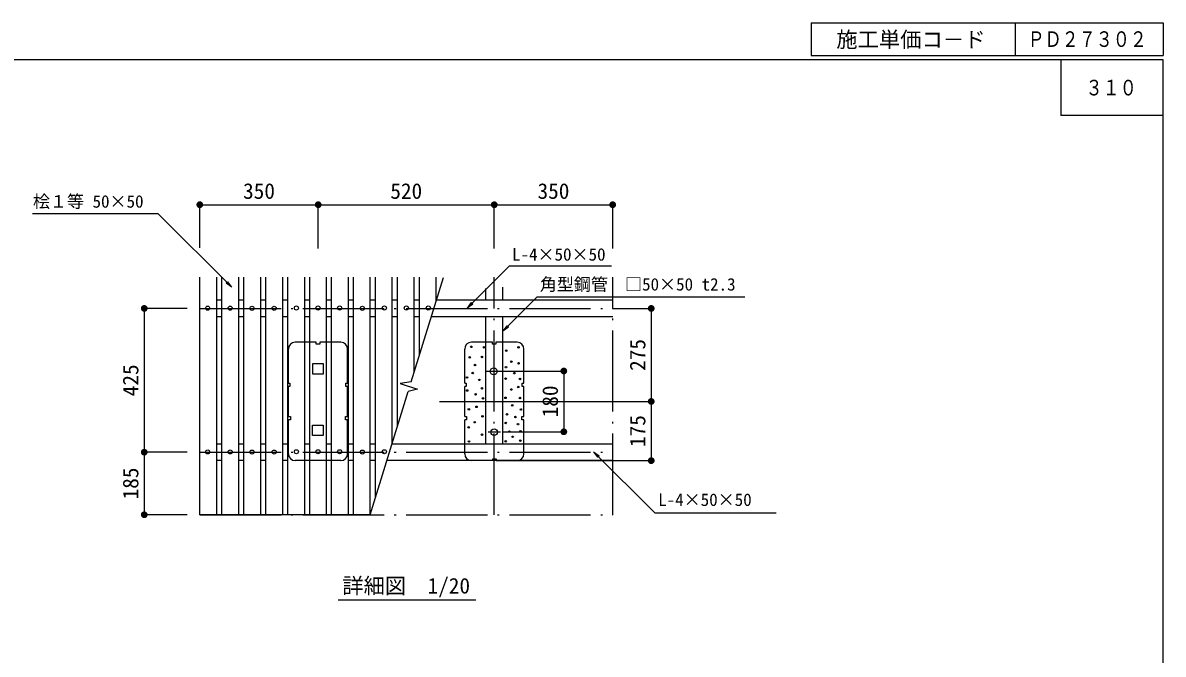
# Model space of a CAD drawing. Units: millimetres at full size, sheet at 1:20. Extents: x 123 to 5600, y 2142 to 5875.
# Drawn here: x 2229 to 5600, y 4009 to 5875 of the extents above; entities that cross this region are included whole.
import ezdxf
from ezdxf.enums import TextEntityAlignment as Align

# ---------------------------------------------------------------- set-up
doc = ezdxf.new("R2010")
doc.units = ezdxf.units.MM
doc.header["$LTSCALE"] = 20
doc.linetypes.add('LONG_DASHED_DOTTED', pattern=[15.25, 12, -1.5, 0.25, -1.5])
for name, color, linetype, lineweight in [('_0-0_', 7, 'Continuous', 25), ('ハッチ', 4, 'Continuous', 25), ('寸法', 3, 'Continuous', 25), ('本体', 7, 'Continuous', 25)]:
    doc.layers.add(name, color=color, linetype=linetype, lineweight=lineweight)
doc.styles.add('ＭＳ ゴシック', font='')
doc.styles.get('ＭＳ ゴシック').set_extended_font_data('MS Gothic')

# ---------------------------------------------------------------- blocks, each defined once
blk = doc.blocks.new('filled_dot')
at = {"color": 0, "linetype": 'Continuous', "lineweight": -2, "const_width": 1.25}
blk.add_lwpolyline([(-0.625, 0, 1), (0.625, 0, 1)], format="xyb", close=True, dxfattribs=at)

msp = doc.modelspace()

# ---------------------------------------------------------------- hatches: boundary and pattern name
at = {"layer": '寸法'}
for points in [[(2846.13, 5093.35), (2829.74, 5105.26), (2834.22, 5109.74)], [(3542.24, 5031.86), (3554.14, 5048.24), (3558.62, 5043.76)], [(3647.52, 4963.42), (3659.42, 4979.8), (3663.9, 4975.32)], [(3915.93, 4607.1), (3932.31, 4595.2), (3927.83, 4590.72)]]:
    msp.add_hatch(color=256, dxfattribs=at).paths.add_polyline_path(points)

# ---------------------------------------------------------------- linework, layer by layer
at = {"layer": '_0-0_'}
for p, q in [((4559.46, 5875.22), (5599.68, 5875.22)), ((4559.46, 5875.22), (4559.46, 5778.46)), ((5161.86, 5875.22), (5161.86, 5778.46)), ((5599.68, 5875.22), (5599.68, 5778.46)), ((4559.46, 5778.46), (5599.68, 5778.46)), ((5296.99, 5765.49), (5296.99, 5601.49)), ((5599.68, 5601.49), (5296.99, 5601.49))]:
    msp.add_line(p, q, dxfattribs=at)
at = {"layer": '_0-0_', "color": 6}
msp.add_lwpolyline([(5599.68, 5765.49), (123.43, 5765.49), (123.43, 2141.86), (5599.68, 2141.86)], close=True, dxfattribs=at)
at = {"layer": 'ハッチ'}
for centre in [(3549.91, 4886.12), (3554.16, 4917.3), (3585.69, 4887.37), (3592.43, 4915.88), (3657.63, 4905.93), (3693.95, 4915.86), (3565.5, 4863.44), (3656.78, 4857.19), (3672.69, 4873.35), (3694.06, 4868.72), (3541.41, 4826.59), (3558.62, 4839.68), (3578.26, 4819.51), (3655.78, 4823.33), (3681.2, 4839.33), (3698.17, 4822.17), (3542.17, 4788.22), (3585.68, 4794.59), (3672.69, 4791.14), (3693.01, 4798.25), (3566.92, 4776.99), (3588.86, 4764.88), (3655.53, 4766.48), (3698.17, 4765.94), (3547.03, 4732.44), (3569.76, 4739.95), (3659.75, 4717.92), (3675.36, 4744.19), (3700.93, 4731.91), (3564.45, 4694.33), (3587.42, 4711.85), (3656.25, 4692.2), (3684.91, 4709.71), (3692.48, 4688.63), (3546.69, 4679.15), (3585.88, 4657.54), (3667.13, 4666.73), (3676.42, 4651.36), (3699.76, 4667.8), (3547.39, 4637.55), (3656.18, 4637.89), (3699.3, 4639.88)]:
    msp.add_circle(centre, 2.23, dxfattribs=at)
at = {"layer": '寸法'}
for p, q in [((2751.81, 5337.4), (3101.81, 5337.4)), ((2751.81, 5209.52), (2751.81, 5337.4)), ((3101.81, 5207.68), (3101.81, 5337.4)), ((3101.81, 5337.4), (3622.27, 5337.4)), ((3101.81, 5207.68), (3101.81, 5337.4)), ((3622.27, 5207.68), (3622.27, 5337.4)), ((3622.27, 5337.4), (3972.27, 5337.4)), ((3622.27, 5207.68), (3622.27, 5337.4)), ((3972.27, 5207.68), (3972.27, 5337.4)), ((2587.58, 5030.77), (2587.58, 4605.77)), ((2714.82, 5030.77), (2587.58, 5030.77)), ((3972.27, 5030.77), (4086.27, 5030.77)), ((4086.27, 5030.77), (4086.27, 4755.77)), ((3645.58, 4845.77), (3827.83, 4845.77)), ((3827.83, 4845.77), (3827.83, 4666.09)), ((3647.27, 4755.77), (4086.27, 4755.77)), ((3709.36, 4755.77), (4086.27, 4755.77)), ((4086.27, 4755.77), (4086.27, 4580.77)), ((3647.27, 4666.09), (3827.83, 4666.09)), ((2714.82, 4605.77), (2587.58, 4605.77)), ((2587.58, 4605.77), (2587.58, 4420.77)), ((2714.82, 4605.77), (2587.58, 4605.77)), ((3627.75, 4580.77), (4086.27, 4580.77)), ((2714.82, 4420.77), (2587.58, 4420.77)), ((3161.07, 4169.27), (3567.29, 4169.27))]:
    msp.add_line(p, q, dxfattribs=at)
for points in [[(2846.13, 5093.35), (2628.58, 5310.9), (2257.64, 5310.9)], [(3542.24, 5031.86), (3667.05, 5156.67), (3968.99, 5156.67)], [(3647.52, 4963.42), (3748.68, 5064.58), (4363.15, 5064.58)], [(3915.93, 4607.1), (4096.95, 4426.08), (4455.26, 4426.08)]]:
    msp.add_lwpolyline(points, dxfattribs=at)
at = {"layer": '寸法', "lineweight": 13}
for points in [[(2846.13, 5093.35), (2829.74, 5105.26), (2834.22, 5109.74)], [(3542.24, 5031.86), (3554.14, 5048.24), (3558.62, 5043.76)], [(3647.52, 4963.42), (3659.42, 4979.8), (3663.9, 4975.32)], [(3915.93, 4607.1), (3932.31, 4595.2), (3927.83, 4590.72)]]:
    msp.add_lwpolyline(points, close=True, dxfattribs=at)
at = {"layer": '本体'}
for p, q in [((2751.81, 4420.77), (2751.81, 5123.35)), ((2801.81, 4420.77), (2801.81, 5123.35)), ((2816.81, 4420.77), (2816.81, 5123.35)), ((2866.81, 4420.77), (2866.81, 5123.35)), ((2881.81, 4420.77), (2881.81, 5123.35)), ((2931.81, 4420.77), (2931.81, 5123.35)), ((2946.81, 4420.77), (2946.81, 5123.35)), ((2996.81, 4420.77), (2996.81, 5123.35)), ((3011.81, 4420.77), (3011.81, 5123.35)), ((3061.81, 4420.77), (3061.81, 5123.35)), ((3076.81, 4420.77), (3076.81, 5123.35)), ((3125.87, 4420.94), (3125.87, 5123.35)), ((3140.87, 4420.94), (3140.87, 5123.35)), ((3190.87, 4420.94), (3190.87, 5123.35)), ((3205.87, 4420.94), (3205.87, 5123.51)), ((3255.87, 4420.94), (3255.87, 5123.51)), ((3270.87, 4469.7), (3270.87, 5123.35)), ((3320.87, 4633.01), (3320.87, 5123.35)), ((3335.87, 4681.02), (3335.87, 5123.35)), ((3376.7, 4813.51), (3472.55, 5122.36)), ((3385.87, 4849.77), (3385.87, 5123.35)), ((3400.87, 4891.39), (3400.87, 5123.35)), ((3450.87, 5052.5), (3450.87, 5123.35)), ((3647.27, 5055.77), (3647.27, 5093.57)), ((3597.27, 5055.77), (3597.27, 5089.95)), ((2801.81, 5055.77), (2816.81, 5055.77)), ((2866.81, 5055.77), (2881.81, 5055.77)), ((2931.81, 5055.77), (2946.81, 5055.77)), ((2996.81, 5055.77), (3011.81, 5055.77)), ((3061.81, 5055.77), (3076.81, 5055.77)), ((3125.87, 5055.77), (3140.87, 5055.77)), ((3190.87, 5055.77), (3205.87, 5055.77)), ((3255.87, 5055.77), (3270.87, 5055.77)), ((3320.87, 5055.77), (3335.87, 5055.77)), ((3385.87, 5055.77), (3400.87, 5055.77)), ((3451.89, 5055.77), (3972.27, 5055.77)), ((2816.81, 5005.77), (2801.81, 5005.77)), ((2881.81, 5005.77), (2866.81, 5005.77)), ((2946.81, 5005.77), (2931.81, 5005.77)), ((3011.81, 5005.77), (2996.81, 5005.77)), ((3076.81, 5005.77), (3061.81, 5005.77)), ((3061.81, 4420.77), (3061.81, 4999.89)), ((3140.87, 5005.77), (3125.87, 5005.77)), ((3205.87, 5005.77), (3190.87, 5005.77)), ((3270.87, 5005.77), (3255.87, 5005.77)), ((3335.87, 5005.77), (3320.87, 5005.77)), ((3400.87, 5005.77), (3385.87, 5005.77)), ((3385.87, 4843.05), (3385.87, 5000.05)), ((3972.27, 5005.77), (3436.37, 5005.77)), ((3597.27, 4680.28), (3597.27, 5005.77)), ((3647.27, 4666.09), (3647.27, 5005.77)), ((3096.12, 4930.77), (3033.68, 4930.77)), ((3096.12, 4925.36), (3096.12, 4930.77)), ((3106.12, 4925.36), (3096.12, 4925.36)), ((3106.12, 4930.77), (3106.12, 4925.36)), ((3168.68, 4930.77), (3106.12, 4930.77)), ((3617.2, 4930.77), (3554.77, 4930.77)), ((3617.2, 4925.36), (3617.2, 4930.77)), ((3627.2, 4925.36), (3617.2, 4925.36)), ((3689.77, 4930.77), (3627.2, 4930.77)), ((3627.2, 4930.77), (3627.2, 4925.36)), ((3013.68, 4810.28), (3013.68, 4910.77)), ((3188.68, 4810.28), (3188.68, 4910.77)), ((3534.77, 4810.28), (3534.77, 4910.77)), ((3709.77, 4810.28), (3709.77, 4910.77)), ((3085.68, 4868.08), (3116.93, 4868.08)), ((3085.68, 4836.83), (3085.68, 4868.08)), ((3116.93, 4868.08), (3116.93, 4836.83)), ((3116.93, 4836.83), (3085.68, 4836.83)), ((3597.11, 4845.77), (3645.58, 4845.77)), ((3013.68, 4810.28), (3018.34, 4810.28)), ((3018.34, 4800.28), (3013.68, 4800.28)), ((3013.68, 4711.53), (3013.68, 4800.28)), ((3018.34, 4810.28), (3018.34, 4800.28)), ((3183.34, 4800.28), (3183.34, 4810.28)), ((3183.34, 4810.28), (3188.68, 4810.28)), ((3188.68, 4800.28), (3183.34, 4800.28)), ((3188.68, 4710.98), (3188.68, 4800.28)), ((3376.7, 4813.51), (3343.69, 4809.11)), ((3343.69, 4809.11), (3394.87, 4792.05)), ((3394.87, 4792.05), (3367.96, 4785.32)), ((3534.77, 4810.28), (3539.42, 4810.28)), ((3534.77, 4711.53), (3534.77, 4800.28)), ((3539.42, 4800.28), (3534.77, 4800.28)), ((3539.42, 4810.28), (3539.42, 4800.28)), ((3597.27, 4710.98), (3597.27, 4800.83)), ((3647.27, 4710.98), (3647.27, 4800.83)), ((3704.42, 4810.28), (3709.77, 4810.28)), ((3704.42, 4800.28), (3704.42, 4810.28)), ((3709.77, 4800.28), (3704.42, 4800.28)), ((3709.77, 4710.98), (3709.77, 4800.28)), ((3255.87, 4420.94), (3367.96, 4785.32)), ((3013.68, 4711.53), (3019.44, 4711.53)), ((3019.44, 4701.53), (3013.68, 4701.53)), ((3013.68, 4600.77), (3013.68, 4701.53)), ((3019.44, 4711.53), (3019.44, 4701.53)), ((3085.38, 4686.09), (3116.63, 4686.09)), ((3085.38, 4654.84), (3085.38, 4686.09)), ((3116.63, 4686.09), (3116.63, 4654.84)), ((3182.79, 4700.98), (3182.79, 4710.98)), ((3182.79, 4710.98), (3188.68, 4710.98)), ((3188.68, 4700.98), (3182.79, 4700.98)), ((3188.68, 4600.77), (3188.68, 4700.98)), ((3534.77, 4711.53), (3540.52, 4711.53)), ((3534.77, 4600.77), (3534.77, 4701.53)), ((3540.52, 4701.53), (3534.77, 4701.53)), ((3540.52, 4711.53), (3540.52, 4701.53)), ((3597.27, 4631.12), (3597.27, 4700.98)), ((3647.27, 4631.12), (3647.27, 4700.98)), ((3703.88, 4710.98), (3709.77, 4710.98)), ((3703.88, 4700.98), (3703.88, 4710.98)), ((3709.77, 4700.98), (3703.88, 4700.98)), ((3709.77, 4600.77), (3709.77, 4700.98)), ((3116.63, 4654.84), (3085.38, 4654.84)), ((3603.77, 4665.77), (3640.31, 4665.77)), ((2803.38, 4630.77), (2816.19, 4630.77)), ((2867.19, 4630.77), (2880.86, 4630.77)), ((2932.38, 4630.77), (2946.05, 4630.77)), ((2997.04, 4630.77), (3012.29, 4630.77)), ((3061.71, 4630.77), (3076.95, 4630.77)), ((3126.37, 4630.77), (3141.09, 4630.77)), ((3190.87, 4630.77), (3205.87, 4630.77)), ((3255.87, 4630.77), (3270.87, 4630.77)), ((3320.3, 4630.77), (3669.45, 4630.77)), ((3627.75, 4630.77), (3972.27, 4630.77)), ((3617.75, 4580.77), (3617.75, 4585.9)), ((3617.75, 4585.9), (3627.75, 4585.9)), ((3627.75, 4585.9), (3627.75, 4580.77)), ((2816.19, 4580.77), (2803.38, 4580.77)), ((2881.38, 4580.77), (2866.66, 4580.77)), ((2946.57, 4580.77), (2932.38, 4580.77)), ((3011.76, 4580.77), (2997.04, 4580.77)), ((3168.68, 4580.77), (3033.68, 4580.77)), ((3076.43, 4580.77), (3062.23, 4580.77)), ((3140.56, 4580.77), (3125.84, 4580.77)), ((3205.87, 4580.77), (3190.87, 4580.77)), ((3270.87, 4580.77), (3255.7, 4580.77)), ((3972.27, 4580.77), (3304.88, 4580.77)), ((3879.29, 4580.77), (3627.75, 4580.77)), ((3255.87, 4420.94), (2751.81, 4420.77))]:
    msp.add_line(p, q, dxfattribs=at)
at = {"layer": '本体', "color": 4, "linetype": 'LONG_DASHED_DOTTED'}
for p, q in [((3622.04, 4420.77), (3622.04, 5123.35)), ((3972.27, 4420.77), (3972.27, 5123.35)), ((2751.81, 5030.77), (3972.27, 5030.77)), ((3460.07, 4755.77), (3768.53, 4755.77)), ((2751.81, 4605.77), (3972.27, 4605.77)), ((2751.81, 4420.77), (3972.27, 4420.77))]:
    msp.add_line(p, q, dxfattribs=at)
at = {"layer": '本体'}
for centre, radius in [((2775.08, 5031.48), 6), ((2841.54, 5031.48), 6), ((2905.92, 5031.1), 6), ((2971.62, 5031.1), 6), ((3037.31, 5032.03), 6), ((3101.15, 5032.03), 6), ((3165, 5032.03), 6), ((3232.54, 5031.1), 6), ((3297.31, 5032.03), 6), ((3362.31, 5032.03), 6), ((3427.31, 5032.03), 6), ((3620.63, 4844.79), 10), ((3622.04, 4664.86), 10), ((2775.08, 4606.48), 6), ((2841.54, 4606.48), 6), ((2905.92, 4606.1), 6), ((2971.62, 4606.1), 6), ((3037.31, 4607.03), 6), ((3101.15, 4607.03), 6), ((3165, 4607.03), 6), ((3232.54, 4606.1), 6), ((3297.31, 4607.03), 6)]:
    msp.add_circle(centre, radius, dxfattribs=at)
for centre, start, end in [((3033.68, 4910.77), 90, 180), ((3168.68, 4910.77), 0, 90), ((3554.77, 4910.77), 90, 180), ((3689.77, 4910.77), 0, 90), ((3033.68, 4600.77), 180, 270), ((3168.68, 4600.77), 270, 360), ((3554.77, 4600.77), 180, 270), ((3689.77, 4600.77), 270, 360)]:
    msp.add_arc(centre, 20, start, end, dxfattribs=at)

# ---------------------------------------------------------------- block references
at = {"layer": '寸法', "xscale": 8, "yscale": 8}
for p in [(2751.81, 5337.4), (3101.81, 5337.4), (3622.27, 5337.4)]:
    msp.add_blockref('filled_dot', p, dxfattribs=at)
for p, rotation in [((3101.81, 5337.4), 180), ((3622.27, 5337.4), 180), ((3972.27, 5337.4), 180), ((2587.58, 5030.77), 270), ((4086.27, 5030.77), 270), ((3827.83, 4845.77), 270), ((4086.27, 4755.77), 90), ((4086.27, 4755.77), 270), ((3827.83, 4666.09), 90), ((2587.58, 4605.77), 90), ((2587.58, 4605.77), 270), ((4086.27, 4580.77), 90), ((2587.58, 4420.77), 90)]:
    msp.add_blockref('filled_dot', p, dxfattribs=dict(at, rotation=rotation))

# ---------------------------------------------------------------- texts
at = {"layer": '_0-0_', "style": 'ＭＳ ゴシック'}
msp.add_text('施工単価コ－ド', height=46.19, dxfattribs=at).set_placement((4853.75, 5825.83), align=Align.MIDDLE_CENTER)
at = {"layer": '_0-0_', "style": 'ＭＳ ゴシック', "width": 0.8}
for s, p in [('ＰＤ２７３０２', (5375.24, 5826.98)), ('３１０', (5445.96, 5683.63))]:
    msp.add_text(s, height=46.19, dxfattribs=at).set_placement(p, align=Align.MIDDLE_CENTER)
at = {"layer": '寸法', "style": 'ＭＳ ゴシック'}
for s, p in [('350', (2926.81, 5340.9)), ('520', (3362.04, 5340.9)), ('350', (3797.26, 5340.9))]:
    msp.add_text(s, height=46.19, dxfattribs=at).set_placement(p, align=Align.BOTTOM_CENTER)
for s, height, p in [('桧１等 50×50', 36.95, (2258.37, 5317.59)), ('L-4×50×50', 36.95, (3674.74, 5160.97)), ('角型鋼管\u3000□50×50 t2.3', 36.95, (3756.78, 5072.48)), ('L-4×50×50', 36.95, (4106.75, 4435.67)), ('詳細図\u30001/20', 46.19, (3173.01, 4173.96))]:
    msp.add_text(s, height=height, dxfattribs=at).set_placement(p, align=Align.BOTTOM_LEFT)
for s, p in [('275', (4082.77, 4893.27)), ('425', (2584.08, 4818.27)), ('180', (3824.33, 4755.93)), ('175', (4082.77, 4668.27)), ('185', (2584.08, 4513.27))]:
    msp.add_text(s, height=46.19, rotation=90, dxfattribs=at).set_placement(p, align=Align.BOTTOM_CENTER)

doc.saveas('drawing.dxf')
